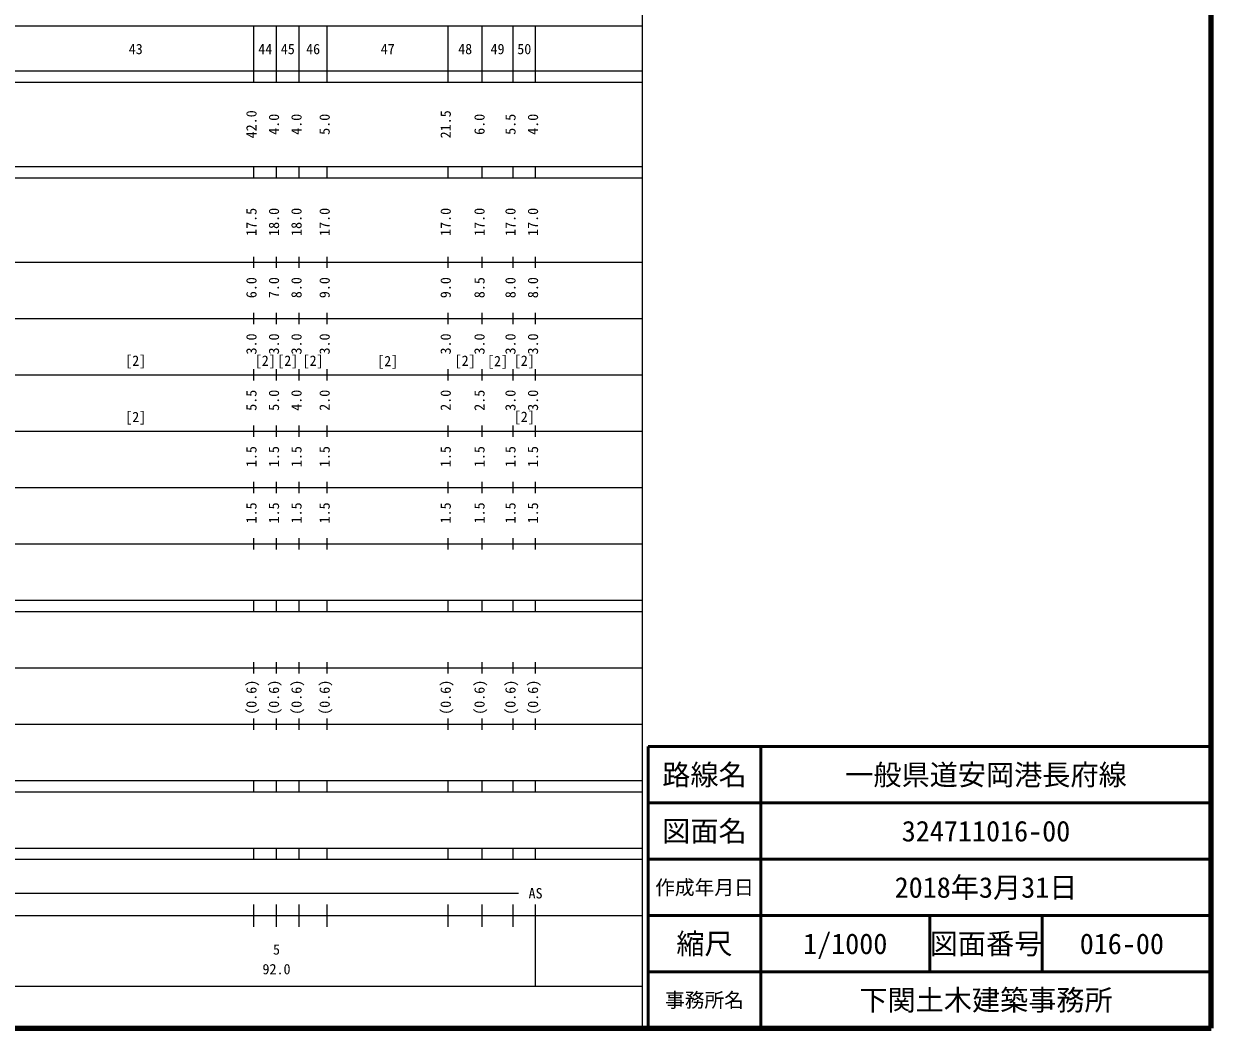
# Model space of a CAD drawing. Units: millimetres on the paper, enlarged 1000 times. Extents: x 40000 to 680000, y 20000 to 380000.
# Drawn here: x 469112 to 680000, y 20000 to 198357 of the extents above; entities that cross this region are included whole.
import ezdxf
from ezdxf.enums import TextEntityAlignment as Align

# ---------------------------------------------------------------- set-up
doc = ezdxf.new("R2010")
doc.units = ezdxf.units.MM
doc.header["$LTSCALE"] = 1000
for name, color, linetype, lineweight in [('M-TTL', 2, 'Continuous', 140), ('M-TTL-BAND', 7, 'Continuous', 25), ('M-TTL-FRAM', 2, 'Continuous', 50), ('M-TTL-LINE', 7, 'Continuous', 50)]:
    doc.layers.add(name, color=color, linetype=linetype, lineweight=lineweight)
doc.layers.add('M-TTL-TXT', color=7, linetype='Continuous')
doc.styles.add('ＭＳ ゴシック', font='')
doc.styles.get('ＭＳ ゴシック').set_extended_font_data('MS Gothic')

msp = doc.modelspace()

# ---------------------------------------------------------------- linework, layer by layer
at = {"layer": 'M-TTL'}
for p, q in [((680000, 20000), (680000, 380000)), ((40000, 20000), (680000, 20000))]:
    msp.add_line(p, q, dxfattribs=at)
at = {"layer": 'M-TTL-BAND'}
for p, q in [((579000, 20000), (579000, 370000)), ((68000, 198000), (579000, 198000)), ((510000, 188000), (510000, 198000)), ((514000, 188000), (514000, 198000)), ((518000, 188000), (518000, 198000)), ((523000, 188000), (523000, 198000)), ((544500, 188000), (544500, 198000)), ((550500, 188000), (550500, 198000)), ((556000, 188000), (556000, 198000)), ((560000, 188000), (560000, 198000)), ((40000, 190000), (579000, 190000)), ((40000, 188000), (579000, 188000)), ((40000, 173000), (579000, 173000)), ((510000, 171000), (510000, 173000)), ((514000, 171000), (514000, 173000)), ((518000, 171000), (518000, 173000)), ((523000, 171000), (523000, 173000)), ((544500, 171000), (544500, 173000)), ((550500, 171000), (550500, 173000)), ((556000, 171000), (556000, 173000)), ((560000, 171000), (560000, 173000)), ((40000, 171000), (579000, 171000)), ((510000, 155000), (510000, 157000)), ((514000, 155000), (514000, 157000)), ((518000, 155000), (518000, 157000)), ((523000, 155000), (523000, 157000)), ((544500, 155000), (544500, 157000)), ((550500, 155000), (550500, 157000)), ((556000, 155000), (556000, 157000)), ((560000, 155000), (560000, 157000)), ((40000, 156000), (579000, 156000)), ((46000, 146000), (579000, 146000)), ((510000, 145000), (510000, 147000)), ((514000, 145000), (514000, 147000)), ((518000, 145000), (518000, 147000)), ((523000, 145000), (523000, 147000)), ((544500, 145000), (544500, 147000)), ((550500, 145000), (550500, 147000)), ((556000, 145000), (556000, 147000)), ((560000, 145000), (560000, 147000)), ((52000, 136000), (579000, 136000)), ((510000, 135000), (510000, 137000)), ((514000, 135000), (514000, 137000)), ((518000, 135000), (518000, 137000)), ((523000, 135000), (523000, 137000)), ((544500, 135000), (544500, 137000)), ((550500, 135000), (550500, 137000)), ((556000, 135000), (556000, 137000)), ((560000, 135000), (560000, 137000)), ((510000, 125000), (510000, 127000)), ((514000, 125000), (514000, 127000)), ((518000, 125000), (518000, 127000)), ((523000, 125000), (523000, 127000)), ((544500, 125000), (544500, 127000)), ((550500, 125000), (550500, 127000)), ((556000, 125000), (556000, 127000)), ((560000, 125000), (560000, 127000)), ((46000, 126000), (579000, 126000)), ((52000, 116000), (579000, 116000)), ((510000, 115000), (510000, 117000)), ((514000, 115000), (514000, 117000)), ((518000, 115000), (518000, 117000)), ((523000, 115000), (523000, 117000)), ((544500, 115000), (544500, 117000)), ((550500, 115000), (550500, 117000)), ((556000, 115000), (556000, 117000)), ((560000, 115000), (560000, 117000)), ((46000, 106000), (579000, 106000)), ((510000, 105000), (510000, 107000)), ((514000, 105000), (514000, 107000)), ((518000, 105000), (518000, 107000)), ((523000, 105000), (523000, 107000)), ((544500, 105000), (544500, 107000)), ((550500, 105000), (550500, 107000)), ((556000, 105000), (556000, 107000)), ((560000, 105000), (560000, 107000)), ((40000, 96000), (579000, 96000)), ((510000, 94000), (510000, 96000)), ((514000, 94000), (514000, 96000)), ((518000, 94000), (518000, 96000)), ((523000, 94000), (523000, 96000)), ((544500, 94000), (544500, 96000)), ((550500, 94000), (550500, 96000)), ((556000, 94000), (556000, 96000)), ((560000, 94000), (560000, 96000)), ((40000, 94000), (579000, 94000)), ((510000, 83000), (510000, 85000)), ((514000, 83000), (514000, 85000)), ((518000, 83000), (518000, 85000)), ((523000, 83000), (523000, 85000)), ((544500, 83000), (544500, 85000)), ((550500, 83000), (550500, 85000)), ((556000, 83000), (556000, 85000)), ((560000, 83000), (560000, 85000)), ((49000, 84000), (579000, 84000)), ((40000, 74000), (579000, 74000)), ((510000, 73000), (510000, 75000)), ((514000, 73000), (514000, 75000)), ((518000, 73000), (518000, 75000)), ((523000, 73000), (523000, 75000)), ((544500, 73000), (544500, 75000)), ((550500, 73000), (550500, 75000)), ((556000, 73000), (556000, 75000)), ((560000, 73000), (560000, 75000)), ((40000, 64000), (579000, 64000)), ((510000, 62000), (510000, 64000)), ((514000, 62000), (514000, 64000)), ((518000, 62000), (518000, 64000)), ((523000, 62000), (523000, 64000)), ((544500, 62000), (544500, 64000)), ((550500, 62000), (550500, 64000)), ((556000, 62000), (556000, 64000)), ((560000, 62000), (560000, 64000)), ((40000, 62000), (579000, 62000)), ((40000, 52000), (579000, 52000)), ((510000, 50000), (510000, 52000)), ((514000, 50000), (514000, 52000)), ((518000, 50000), (518000, 52000)), ((523000, 50000), (523000, 52000)), ((544500, 50000), (544500, 52000)), ((550500, 50000), (550500, 52000)), ((556000, 50000), (556000, 52000)), ((560000, 50000), (560000, 52000)), ((40000, 50000), (579000, 50000)), ((71000, 44000), (557000, 44000)), ((510000, 38000), (510000, 42000)), ((514000, 38000), (514000, 42000)), ((518000, 38000), (518000, 42000)), ((523000, 38000), (523000, 42000)), ((544500, 38000), (544500, 42000)), ((550500, 38000), (550500, 42000)), ((556000, 38000), (556000, 42000)), ((560000, 27500), (560000, 42000)), ((40000, 40000), (579000, 40000)), ((68000, 27500), (579000, 27500))]:
    msp.add_line(p, q, dxfattribs=at)
at = {"layer": 'M-TTL-FRAM'}
for p, q in [((680000, 70000), (580000, 70000)), ((580000, 70000), (580000, 20000))]:
    msp.add_line(p, q, dxfattribs=at)
at = {"layer": 'M-TTL-LINE'}
for p, q in [((600000, 70000), (600000, 20000)), ((680000, 60000), (580000, 60000)), ((680000, 50000), (580000, 50000)), ((680000, 40000), (580000, 40000)), ((630000, 40000), (630000, 30000)), ((650000, 40000), (650000, 30000)), ((680000, 30000), (580000, 30000))]:
    msp.add_line(p, q, dxfattribs=at)

# ---------------------------------------------------------------- texts
at = {"layer": 'M-TTL-BAND', "style": 'ＭＳ ゴシック'}
for s, p in [('43', (489000, 192405)), ('44', (512000, 192405)), ('45', (516000, 192405)), ('46', (520500, 192405)), ('47', (533750, 192405)), ('48', (547500, 192405)), ('49', (553250, 192405)), ('50', (558000, 192405)), ('[2]', (489000, 137068)), ('[2]', (512000, 137068)), ('[2]', (516000, 137068)), ('[2]', (520500, 137068)), ('[2]', (533750, 137003)), ('[2]', (547500, 137068)), ('[2]', (553250, 137003)), ('[2]', (558000, 137068)), ('[2]', (489000, 127071)), ('[2]', (558000, 127113)), ('AS', (560000, 42500)), ('5', (514000, 32523)), ('92.0', (514000, 29033))]:
    msp.add_text(s, height=1833, dxfattribs=at).set_placement(p, align=Align.BOTTOM_CENTER)
for s, p in [('42.0', (511000, 180500)), ('4.0', (515000, 180500)), ('4.0', (519000, 180500)), ('5.0', (524000, 180500)), ('21.5', (545500, 180500)), ('6.0', (551500, 180500)), ('5.5', (557000, 180500)), ('4.0', (561000, 180500)), ('17.5', (511000, 163174)), ('18.0', (515000, 163174)), ('18.0', (519000, 163174)), ('17.0', (524000, 163174)), ('17.0', (545500, 163174)), ('17.0', (551500, 163174)), ('17.0', (557000, 163174)), ('17.0', (561000, 163174)), ('6.0', (511000, 151500)), ('7.0', (515000, 151500)), ('8.0', (519000, 151500)), ('9.0', (524000, 151500)), ('9.0', (545500, 151500)), ('8.5', (551500, 151500)), ('8.0', (557000, 151500)), ('8.0', (561000, 151500)), ('3.0', (511000, 141500)), ('3.0', (515000, 141500)), ('3.0', (519000, 141500)), ('3.0', (524000, 141500)), ('3.0', (545500, 141500)), ('3.0', (551500, 141500)), ('3.0', (557000, 141500)), ('3.0', (561000, 141500)), ('5.5', (511000, 131500)), ('5.0', (515000, 131500)), ('4.0', (519000, 131500)), ('2.0', (524000, 131500)), ('2.0', (545500, 131500)), ('2.5', (551500, 131500)), ('3.0', (557000, 131500)), ('3.0', (561000, 131500)), ('1.5', (511000, 121500)), ('1.5', (515000, 121500)), ('1.5', (519000, 121500)), ('1.5', (524000, 121500)), ('1.5', (545500, 121500)), ('1.5', (551500, 121500)), ('1.5', (557000, 121500)), ('1.5', (561000, 121500)), ('1.5', (511000, 111500)), ('1.5', (515000, 111500)), ('1.5', (519000, 111500)), ('1.5', (524000, 111500)), ('1.5', (545500, 111500)), ('1.5', (551500, 111500)), ('1.5', (557000, 111500)), ('1.5', (561000, 111500)), ('(0.6)', (511000, 78764)), ('(0.6)', (515000, 78764)), ('(0.6)', (519000, 78764)), ('(0.6)', (524000, 78764)), ('(0.6)', (545500, 78764)), ('(0.6)', (551500, 78764)), ('(0.6)', (557000, 78764)), ('(0.6)', (561000, 78764))]:
    msp.add_text(s, height=1833, rotation=90, dxfattribs=at).set_placement(p, align=Align.BOTTOM_CENTER)
at = {"layer": 'M-TTL-TXT', "style": 'ＭＳ ゴシック'}
for s, height, p in [('路線名', 3666, (590000, 65000)), ('路線名', 3666, (590000, 65000)), ('一般県道安岡港長府線', 3666, (640000, 65000)), ('図面名', 3666, (590000, 55000)), ('図面名', 3666, (590000, 55000)), ('324711016-00', 3666, (640000, 55000)), ('作成年月日', 2566, (590000, 45000)), ('作成年月日', 2566, (590000, 45000)), ('2018年3月31日', 3666, (640000, 45000)), ('縮尺', 3666, (590000, 35000)), ('縮尺', 3666, (590000, 35000)), ('1/1000', 3666, (615000, 35000)), ('図面番号', 3666, (640000, 35000)), ('図面番号', 3666, (640000, 35000)), ('016-00', 3666, (664125, 35000)), ('事務所名', 2566, (590000, 25000)), ('事務所名', 2566, (590000, 25000)), ('下関土木建築事務所', 3666, (640000, 25000))]:
    msp.add_text(s, height=height, dxfattribs=at).set_placement(p, align=Align.MIDDLE_CENTER)

doc.saveas('drawing.dxf')
